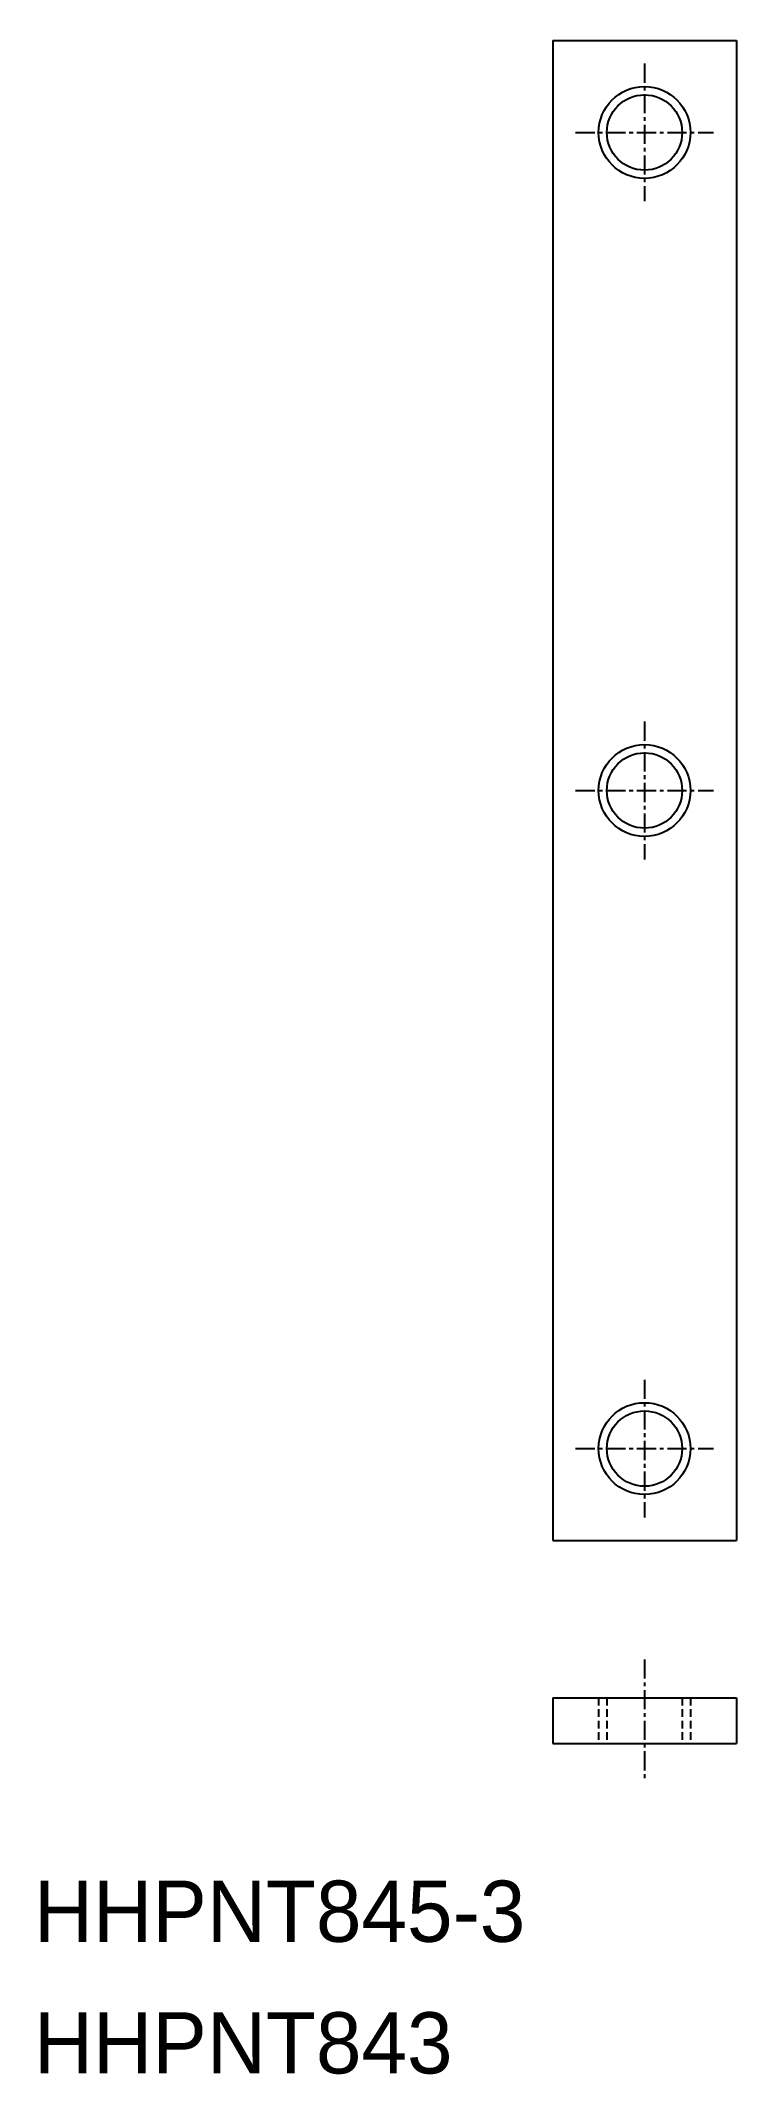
# Model space of a CAD drawing. Extents: x 0 to 46, y 0 to 133.
import ezdxf

# ---------------------------------------------------------------- set-up
doc = ezdxf.new("R2010")
doc.units = 0
doc.linetypes.add('CENTER', pattern=[2, 1.25, -0.25, 0.25, -0.25])
doc.linetypes.add('DASHED', pattern=[0.75, 0.5, -0.25])
doc.layers.get('0').update_dxf_attribs({"linetype": 'CONTINUOUS'})
doc.layers.add('CENTER', color=1, linetype='CENTER')

msp = doc.modelspace()

# ---------------------------------------------------------------- linework, layer by layer
at = {"color": 7, "linetype": 'CONTINUOUS'}
for p, q in [((33.89, 132.83), (33.89, 34.83)), ((33.89, 132.83), (45.89, 132.83)), ((45.89, 132.83), (45.89, 34.83)), ((33.89, 34.83), (45.89, 34.83)), ((33.89, 24.55), (33.89, 21.55)), ((33.89, 24.55), (45.89, 24.55)), ((45.89, 24.55), (45.89, 21.55)), ((33.89, 21.55), (45.89, 21.55))]:
    msp.add_line(p, q, dxfattribs=at)
at = {"color": 3, "linetype": 'DASHED'}
for p, q in [((36.89, 24.55), (36.89, 21.55)), ((37.43, 24.55), (37.43, 21.55)), ((42.35, 24.55), (42.35, 21.55)), ((42.89, 24.55), (42.89, 21.55))]:
    msp.add_line(p, q, dxfattribs=at)
at = {"color": 3, "linetype": 'CONTINUOUS'}
for centre in [(39.89, 126.83), (39.89, 83.83), (39.89, 40.83)]:
    msp.add_circle(centre, 3, dxfattribs=at)
at = {"color": 7, "linetype": 'CONTINUOUS'}
for centre in [(39.89, 126.83), (39.89, 83.83), (39.89, 40.83)]:
    msp.add_circle(centre, 2.46, dxfattribs=at)
at = {"layer": 'CENTER', "color": 1, "linetype": 'CENTER'}
for p, q in [((39.89, 131.33), (39.89, 122.33)), ((35.39, 126.83), (44.39, 126.83)), ((39.89, 88.33), (39.89, 79.33)), ((35.39, 83.83), (44.39, 83.83)), ((39.89, 45.33), (39.89, 36.33)), ((35.39, 40.83), (44.39, 40.83)), ((39.89, 27.05), (39.89, 19.05))]:
    msp.add_line(p, q, dxfattribs=at)

# ---------------------------------------------------------------- texts
at = {"color": 7, "linetype": 'CONTINUOUS'}
for s, p in [('HHPNT845-3', (0, 8.6)), ('HHPNT843', (0, 0))]:
    msp.add_text(s, height=4, dxfattribs=at).set_placement(p)

doc.saveas('drawing.dxf')
